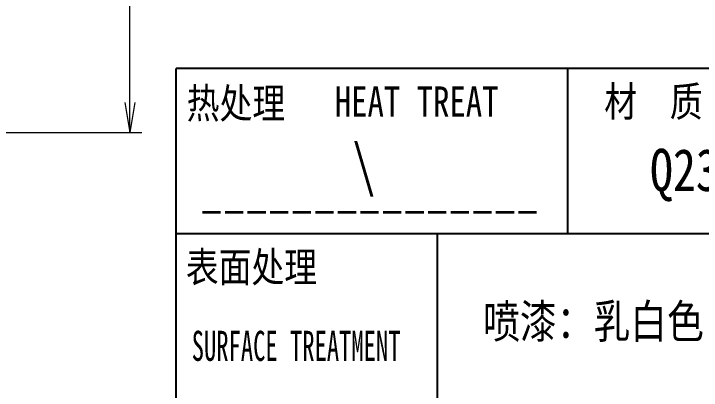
# Model space of a CAD drawing. Header units: millimetres. Extents: x -50043 to 104182, y -50696 to 36662.
# Drawn here: x -46778.2 to -46721, y 35803.7 to 35835 of the extents above; entities that cross this region are included whole.
import ezdxf
from ezdxf.enums import TextEntityAlignment as Align

# ---------------------------------------------------------------- set-up
doc = ezdxf.new("R2010")
doc.units = ezdxf.units.MM
doc.header["$LTSCALE"] = 0.5
doc.linetypes.add('AM_ISO02W050x2', pattern=[3.75, 3, -0.75])
for name, color, linetype in [('图\\M+19E79\\M+195B6\\M+18E9A', 7, 'Continuous'), ('材质', 7, 'Continuous'), ('表面处理', 7, 'Continuous')]:
    doc.layers.add(name, color=color, linetype=linetype)
for name, color, linetype, lineweight in [('图框', 7, 'Continuous', 18), ('标注线', 3, 'Continuous', 18), ('热处理', 7, 'Continuous', 20), ('粗虚线', 6, 'AM_ISO02W050x2', 35)]:
    doc.layers.add(name, color=color, linetype=linetype, lineweight=lineweight)
doc.styles.add('DIM', font='romans.shx', dxfattribs={"width": 0.8, "bigfont": 'bigfont.shx'})
doc.styles.add('国标', font='simfang.ttf', dxfattribs={"width": 0.8})
doc.dimstyles.new('DEH 1-1$0', dxfattribs={"dimtxt": 3.5, "dimasz": 2.5, "dimexe": 1, "dimexo": 0.625, "dimgap": 1.2, "dimtad": 1, "dimzin": 9, "dimdsep": 46, "dimtxsty": 'DIM', "dimblk": 'OPEN', "dimcen": 0, "dimclrd": 8, "dimclre": 8, "dimclrt": 2, "dimazin": 2, "dimtfac": 0.5, "dimtmove": 0, "dimatfit": 3, "dimldrblk": 'OPEN', "dimfxl": 0, "dimtolj": 2, "dimlwd": 18, "dimlwe": 18, "dimarcsym": 0})

# ---------------------------------------------------------------- blocks, each defined once
blk = doc.blocks.new('GZDEH零件A3图框V01版')
at = {"layer": '图\\M+19E79\\M+195B6\\M+18E9A', "color": 7}
blk.add_line((3272.49, -1788.461), (3092.49, -1788.461), dxfattribs=at)
at = {"layer": '图\\M+19E79\\M+195B6\\M+18E9A', "color": 9}
for p, q in [((3272.49, -1788.461), (3092.49, -1788.461)), ((3124.99, -1788.461), (3124.99, -1802.211)), ((3181.99, -1802.211), (3092.49, -1802.211)), ((3114.17, -1802.211), (3114.17, -1815.961))]:
    blk.add_line(p, q, dxfattribs=at)
at = {"layer": '图\\M+19E79\\M+195B6\\M+18E9A', "color": 9, "linetype": 'Continuous'}
blk.add_line((3092.49, -1832.961), (3092.49, -1788.461), dxfattribs=at)
at = {"layer": '图\\M+19E79\\M+195B6\\M+18E9A', "color": 9, "style": '国标'}
for s, width, p in [('热处理', 0.8, (3093.349, -1792.606)), ('材  质', 0.8, (3128.037, -1792.46)), ('表面处理', 0.8, (3093.275, -1806.208)), ('SURFACE TREATMENT', 0.6, (3093.768, -1812.752))]:
    blk.add_text(s, height=2.5, dxfattribs=dict(at, width=width)).set_placement(p)
at = {"layer": '图\\M+19E79\\M+195B6\\M+18E9A', "color": 9, "style": '国标', "width": 0.8}
blk.add_text('HEAT TREAT', height=2.5, dxfattribs=at).set_placement((3112.454, -1792.456), align=Align.CENTER)
blk = doc.blocks.new('DEH A3')
at = {"layer": '图框'}
blk.add_blockref('GZDEH零件A3图框V01版', (-2857.49, 1846.461), dxfattribs=at)
blk = doc.blocks.new('_Open')
at = {"color": 0, "linetype": 'ByBlock', "lineweight": -2}
for p, q in [((-1, 0.167), (0, 0)), ((-1, -0.167), (0, 0)), ((0, 0), (-1, 0))]:
    blk.add_line(p, q, dxfattribs=at)
blk = doc.blocks.new('*D112')
at = {"layer": 'Defpoints', "color": 0, "transparency": 16777216}
for p in [(-46835.673, 35875.087), (-46768.498, 35875.087), (-46779.684, 35825.087)]:
    blk.add_point(p, dxfattribs=at)
at = {"layer": '标注线', "color": 8, "lineweight": 18, "transparency": 16777216}
for p, q in [((-46835.048, 35875.087), (-46767.498, 35875.087)), ((-46768.498, 35827.587), (-46768.498, 35872.587)), ((-46779.059, 35825.087), (-46767.498, 35825.087))]:
    blk.add_line(p, q, dxfattribs=at)
at = {"layer": '标注线', "color": 8, "lineweight": 18, "transparency": 16777216, "xscale": 2.5, "yscale": 2.5, "zscale": 2.5}
for p, rotation in [((-46768.498, 35875.087), 90), ((-46768.498, 35825.087), 270)]:
    blk.add_blockref('_Open', p, dxfattribs=dict(at, rotation=rotation))
at = {"layer": '标注线', "color": 2, "transparency": 16777216, "insert": (-46771.448, 35850.087), "char_height": 3.5, "attachment_point": 5, "rotation": 90, "style": 'DIM'}
blk.add_mtext('\\A2;50', dxfattribs=at)

msp = doc.modelspace()

# ---------------------------------------------------------------- linework, layer by layer
at = {"layer": '粗虚线'}
msp.add_line((-46762.471, 35818.489), (-46734.61, 35818.489), dxfattribs=at)

# ---------------------------------------------------------------- block references
at = {"layer": '图框'}
msp.add_blockref('DEH A3', (-46999.646, 35772.417), dxfattribs=at)

# ---------------------------------------------------------------- texts
at = {"layer": '材质', "color": 3, "style": '国标', "width": 0.8}
msp.add_text('Q235', height=3.5, dxfattribs=at).set_placement((-46721.488, 35820.237), align=Align.CENTER)
at = {"layer": '热处理', "color": 3, "style": '国标', "width": 0.8}
msp.add_text('\\', height=3.5, dxfattribs=at).set_placement((-46749.066, 35820.614), align=Align.CENTER)
at = {"layer": '表面处理', "color": 3, "style": '国标', "width": 0.8}
msp.add_text('喷漆：乳白色 9001-Gream', height=2.8, dxfattribs=at).set_placement((-46721.612, 35808.007), align=Align.CENTER)

# ---------------------------------------------------------------- dimensions: what is measured, and where the dimension line sits
at = {"layer": '标注线'}
dim = msp.add_linear_dim(base=(-46768.498, 35875.087), p1=(-46779.684, 35825.087), p2=(-46835.673, 35875.087), angle=90, dimstyle='DEH 1-1$0', dxfattribs=at)
dim.commit()
dim.dimension.update_dxf_attribs({"geometry": '*D112', "text_midpoint": (-46771.448, 35850.087)})

doc.saveas('drawing.dxf')
